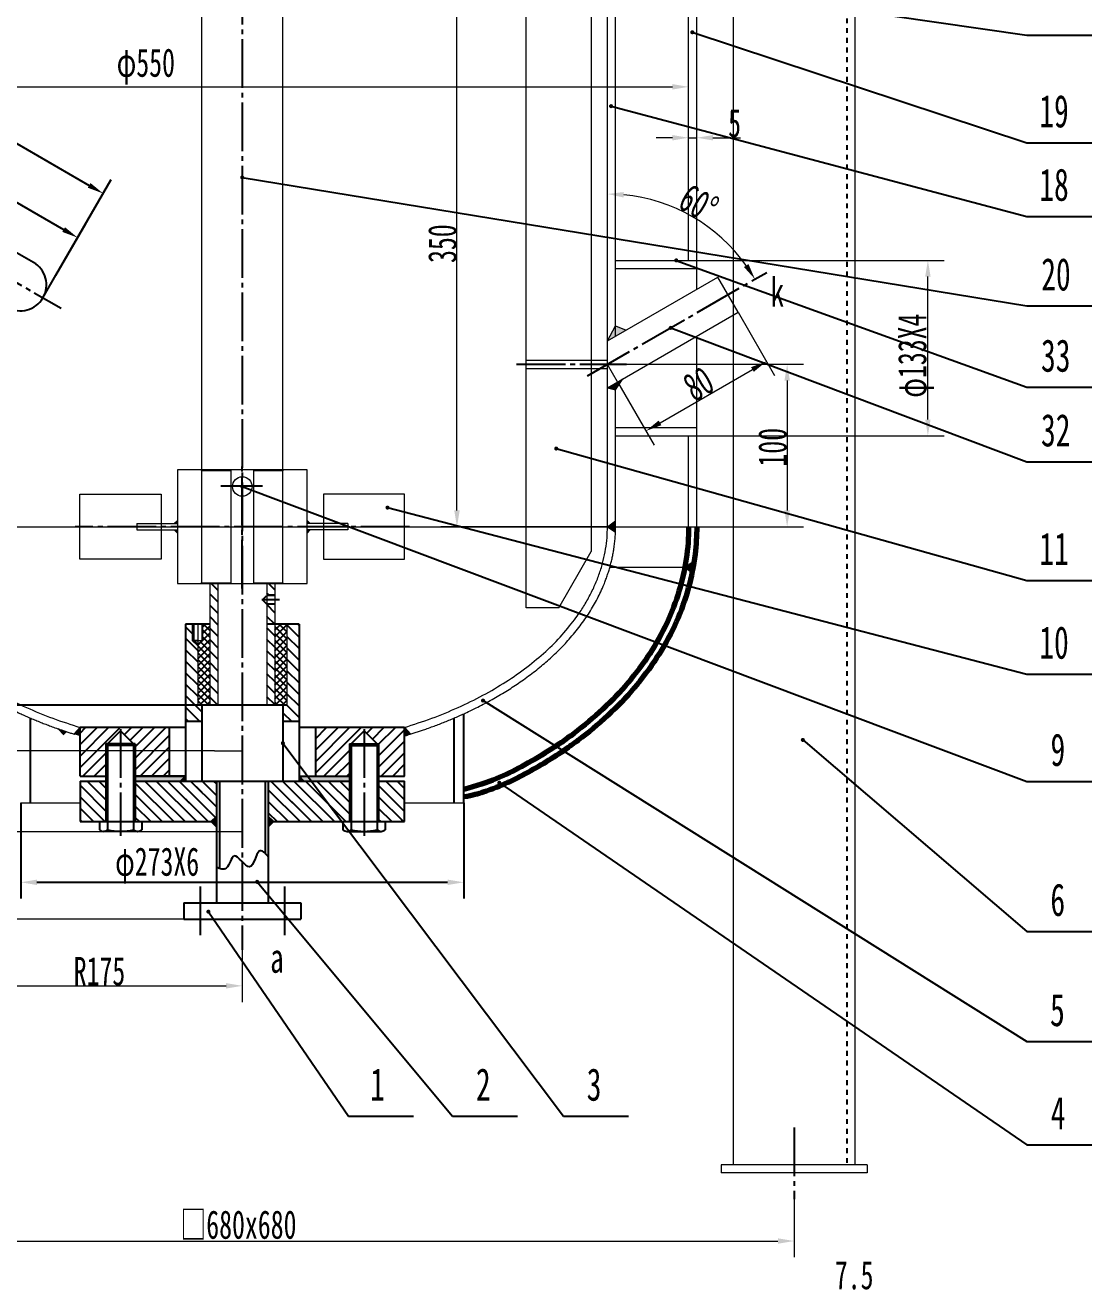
# Model space of a CAD drawing. Header units: millimetres. Extents: x 8887 to 11857, y -2175 to 2030.
# Drawn here: x 9810 to 10467, y -654 to 125 of the extents above; entities that cross this region are included whole.
import ezdxf

# ---------------------------------------------------------------- set-up
doc = ezdxf.new("R2010")
doc.units = ezdxf.units.MM
doc.linetypes.add('EB_DASH', pattern=[6, 3, -3])
doc.linetypes.add('EB_DASHDOT', pattern=[39, 30, -3, 3, -3])
doc.layers.get('Defpoints').update_dxf_attribs({"lineweight": 0})
for name, color, linetype, lineweight in [('CAXA0', 7, 'Continuous', 70), ('CAXA3', 7, 'Continuous', 25), ('CAXA4', 3, 'Continuous', 25), ('CAXAEB0', 7, 'Continuous', 70), ('CAXA中心线层', 1, 'EB_DASHDOT', 25), ('CAXA尺寸线层', 3, 'Continuous', 18), ('CAXA细实线层', 7, 'Continuous', 18), ('CAXA虚线层', 6, 'EB_DASH', 25)]:
    doc.layers.add(name, color=color, linetype=linetype, lineweight=lineweight)
doc.styles.add('UserTxtStyle6', font='SIMFANG.TTF', dxfattribs={"width": 0.667})
doc.styles.add('标准', font='SIMFANG.TTF', dxfattribs={"width": 0.667})
doc.dimstyles.new('标准', dxfattribs={"dimscale": 5, "dimtxt": 3.5, "dimasz": 2, "dimexe": 2, "dimexo": 0, "dimgap": 0.065, "dimtad": 1, "dimdec": 1, "dimdsep": 46, "dimtxsty": '标准', "dimcen": 0, "dimdle": 3, "dimadec": 4, "dimazin": 2, "dimtfac": 1, "dimtdec": 3, "dimtmove": 0, "dimatfit": 3, "dimldrblk": 'NONE', "dimfxl": 0, "dimtolj": 1, "dimtzin": 0, "dimarcsym": 0})

# ---------------------------------------------------------------- blocks, each defined once
blk = doc.blocks.new('*D168')
at = {"layer": 'CAXA4', "color": 0, "linetype": 'Continuous', "lineweight": -2}
for p, q in [((9807.31, -354.07), (9807.31, -413.04)), ((10080.31, -354.07), (10080.31, -413.04)), ((9817.31, -403.04), (10070.31, -403.04))]:
    blk.add_line(p, q, dxfattribs=at)
at = {"layer": 'CAXA4', "color": 0, "linetype": 'Continuous'}
for points in [[(9817.31, -401.38), (9817.31, -404.71), (9807.31, -403.04)], [(10070.31, -401.38), (10070.31, -404.71), (10080.31, -403.04)]]:
    blk.add_solid(points, dxfattribs=at)
at = {"layer": 'Defpoints', "color": 0, "linetype": 'Continuous'}
for p in [(9807.31, -354.07), (10080.31, -354.07), (10080.31, -403.04)]:
    blk.add_point(p, dxfattribs=at)
at = {"layer": 'CAXA4', "color": 0, "linetype": 'Continuous', "lineweight": 18, "insert": (9891.39, -392.65), "char_height": 17.5, "attachment_point": 5, "style": '标准'}
blk.add_mtext('\\A1;{\\fFangSong_GB2312|b0|i0|c134|p49;φ273X6}', dxfattribs=at)
blk = doc.blocks.new('_None')

msp = doc.modelspace()

# ---------------------------------------------------------------- hatches: boundary and pattern name
at = {"layer": 'CAXAEB0', "linetype": 'Continuous', "lineweight": 25}
for color, points in [(0, [(10222.34, 120.53), (10222.33, 120.73), (10222.28, 120.92), (10222.21, 121.1), (10222.11, 121.27), (10221.98, 121.42), (10221.83, 121.54), (10221.66, 121.65), (10221.48, 121.72), (10221.29, 121.77), (10221.09, 121.78), (10220.9, 121.77), (10220.71, 121.72), (10220.53, 121.65), (10220.36, 121.54), (10220.21, 121.42), (10220.08, 121.27), (10219.98, 121.1), (10219.91, 120.92), (10219.86, 120.73), (10219.84, 120.53), (10219.86, 120.34), (10219.91, 120.15), (10219.98, 119.96), (10220.08, 119.8), (10220.21, 119.65), (10220.36, 119.52), (10220.53, 119.42), (10220.71, 119.34), (10220.9, 119.3), (10221.09, 119.28), (10221.29, 119.3), (10221.48, 119.34), (10221.66, 119.42), (10221.83, 119.52), (10221.98, 119.65), (10222.11, 119.8), (10222.21, 119.96), (10222.28, 120.15), (10222.33, 120.34)]), (0, [(10172.29, 75.03), (10172.27, 75.23), (10172.23, 75.42), (10172.15, 75.6), (10172.05, 75.76), (10171.92, 75.91), (10171.77, 76.04), (10171.6, 76.14), (10171.42, 76.22), (10171.23, 76.26), (10171.04, 76.28), (10170.84, 76.26), (10170.65, 76.22), (10170.47, 76.14), (10170.3, 76.04), (10170.15, 75.91), (10170.03, 75.76), (10169.92, 75.6), (10169.85, 75.42), (10169.8, 75.23), (10169.79, 75.03), (10169.8, 74.83), (10169.85, 74.64), (10169.92, 74.46), (10170.03, 74.3), (10170.15, 74.15), (10170.3, 74.02), (10170.47, 73.92), (10170.65, 73.84), (10170.84, 73.8), (10171.04, 73.78), (10171.23, 73.8), (10171.42, 73.84), (10171.6, 73.92), (10171.77, 74.02), (10171.92, 74.15), (10172.05, 74.3), (10172.15, 74.46), (10172.23, 74.64), (10172.27, 74.83)]), (0, [(9945.06, 31.12), (9945.04, 31.32), (9945, 31.51), (9944.92, 31.69), (9944.82, 31.86), (9944.69, 32.01), (9944.54, 32.13), (9944.38, 32.24), (9944.2, 32.31), (9944, 32.36), (9943.81, 32.37), (9943.61, 32.36), (9943.42, 32.31), (9943.24, 32.24), (9943.07, 32.13), (9942.93, 32.01), (9942.8, 31.86), (9942.7, 31.69), (9942.62, 31.51), (9942.57, 31.32), (9942.56, 31.12), (9942.57, 30.93), (9942.62, 30.74), (9942.7, 30.55), (9942.8, 30.39), (9942.93, 30.24), (9943.07, 30.11), (9943.24, 30.01), (9943.42, 29.93), (9943.61, 29.89), (9943.81, 29.87), (9944, 29.89), (9944.2, 29.93), (9944.38, 30.01), (9944.54, 30.11), (9944.69, 30.24), (9944.82, 30.39), (9944.92, 30.55), (9945, 30.74), (9945.04, 30.93)]), (0, [(10212.43, -19.97), (10212.41, -19.77), (10212.36, -19.58), (10212.29, -19.4), (10212.19, -19.23), (10212.06, -19.08), (10211.91, -18.96), (10211.74, -18.85), (10211.56, -18.78), (10211.37, -18.73), (10211.18, -18.72), (10210.98, -18.73), (10210.79, -18.78), (10210.61, -18.85), (10210.44, -18.96), (10210.29, -19.08), (10210.16, -19.23), (10210.06, -19.4), (10209.99, -19.58), (10209.94, -19.77), (10209.93, -19.97), (10209.94, -20.16), (10209.99, -20.35), (10210.06, -20.54), (10210.16, -20.7), (10210.29, -20.85), (10210.44, -20.98), (10210.61, -21.08), (10210.79, -21.16), (10210.98, -21.2), (10211.18, -21.22), (10211.37, -21.2), (10211.56, -21.16), (10211.74, -21.08), (10211.91, -20.98), (10212.06, -20.85), (10212.19, -20.7), (10212.29, -20.54), (10212.36, -20.35), (10212.41, -20.16)]), (0, [(10209.02, -61.52), (10209, -61.32), (10208.96, -61.13), (10208.88, -60.95), (10208.78, -60.78), (10208.65, -60.64), (10208.5, -60.51), (10208.33, -60.41), (10208.15, -60.33), (10207.96, -60.28), (10207.77, -60.27), (10207.57, -60.28), (10207.38, -60.33), (10207.2, -60.41), (10207.03, -60.51), (10206.88, -60.64), (10206.76, -60.78), (10206.65, -60.95), (10206.58, -61.13), (10206.53, -61.32), (10206.52, -61.52), (10206.53, -61.71), (10206.58, -61.91), (10206.65, -62.09), (10206.76, -62.25), (10206.88, -62.4), (10207.03, -62.53), (10207.2, -62.63), (10207.38, -62.71), (10207.57, -62.75), (10207.77, -62.77), (10207.96, -62.75), (10208.15, -62.71), (10208.33, -62.63), (10208.5, -62.53), (10208.65, -62.4), (10208.78, -62.25), (10208.88, -62.09), (10208.96, -61.91), (10209, -61.71)]), (0, [(10138.51, -135.85), (10138.5, -135.66), (10138.45, -135.47), (10138.38, -135.29), (10138.27, -135.12), (10138.15, -134.97), (10138, -134.84), (10137.83, -134.74), (10137.65, -134.67), (10137.46, -134.62), (10137.26, -134.6), (10137.07, -134.62), (10136.88, -134.67), (10136.7, -134.74), (10136.53, -134.84), (10136.38, -134.97), (10136.25, -135.12), (10136.15, -135.29), (10136.07, -135.47), (10136.03, -135.66), (10136.01, -135.85), (10136.03, -136.05), (10136.07, -136.24), (10136.15, -136.42), (10136.25, -136.59), (10136.38, -136.74), (10136.53, -136.87), (10136.7, -136.97), (10136.88, -137.04), (10137.07, -137.09), (10137.26, -137.1), (10137.46, -137.09), (10137.65, -137.04), (10137.83, -136.97), (10138, -136.87), (10138.15, -136.74), (10138.27, -136.59), (10138.38, -136.42), (10138.45, -136.24), (10138.5, -136.05)]), (0, [(9945.06, -159.25), (9945.04, -159.05), (9945, -158.86), (9944.92, -158.68), (9944.82, -158.51), (9944.69, -158.36), (9944.54, -158.24), (9944.38, -158.13), (9944.2, -158.06), (9944, -158.01), (9943.81, -158), (9943.61, -158.01), (9943.42, -158.06), (9943.24, -158.13), (9943.07, -158.24), (9942.93, -158.36), (9942.8, -158.51), (9942.7, -158.68), (9942.62, -158.86), (9942.57, -159.05), (9942.56, -159.25), (9942.57, -159.44), (9942.62, -159.63), (9942.7, -159.82), (9942.8, -159.98), (9942.93, -160.13), (9943.07, -160.26), (9943.24, -160.36), (9943.42, -160.44), (9943.61, -160.48), (9943.81, -160.5), (9944, -160.48), (9944.2, -160.44), (9944.38, -160.36), (9944.54, -160.26), (9944.69, -160.13), (9944.82, -159.98), (9944.92, -159.82), (9945, -159.63), (9945.04, -159.44)]), (0, [(10034.55, -172.24), (10034.54, -172.05), (10034.49, -171.86), (10034.42, -171.68), (10034.31, -171.51), (10034.19, -171.36), (10034.04, -171.23), (10033.87, -171.13), (10033.69, -171.06), (10033.5, -171.01), (10033.3, -170.99), (10033.11, -171.01), (10032.92, -171.06), (10032.74, -171.13), (10032.57, -171.23), (10032.42, -171.36), (10032.29, -171.51), (10032.19, -171.68), (10032.11, -171.86), (10032.07, -172.05), (10032.05, -172.24), (10032.07, -172.44), (10032.11, -172.63), (10032.19, -172.81), (10032.29, -172.98), (10032.42, -173.13), (10032.57, -173.26), (10032.74, -173.36), (10032.92, -173.43), (10033.11, -173.48), (10033.3, -173.49), (10033.5, -173.48), (10033.69, -173.43), (10033.87, -173.36), (10034.04, -173.26), (10034.19, -173.13), (10034.31, -172.98), (10034.42, -172.81), (10034.49, -172.63), (10034.54, -172.44)]), (256, [(9903.81, -182.02), (9903.81, -180.14), (9901.93, -182.02)]), (256, [(9903.81, -186.02), (9903.81, -187.91), (9901.93, -186.02)]), (256, [(9983.81, -182.02), (9983.81, -180.14), (9985.69, -182.02)]), (256, [(9983.81, -186.02), (9983.81, -187.91), (9985.69, -186.02)]), (256, [(10173.81, -184.02), (10168.81, -184.02), (10173.81, -180.45)]), (256, [(10173.74, -187.44), (10168.81, -184.02), (10173.81, -184.02)]), (256, [(10220.91, -212.35), (10216.48, -209.02), (10222.21, -205.09)]), (0, [(10093.39, -291.07), (10093.38, -290.87), (10093.33, -290.68), (10093.26, -290.5), (10093.15, -290.33), (10093.03, -290.18), (10092.88, -290.06), (10092.71, -289.95), (10092.53, -289.88), (10092.34, -289.83), (10092.14, -289.82), (10091.95, -289.83), (10091.76, -289.88), (10091.58, -289.95), (10091.41, -290.06), (10091.26, -290.18), (10091.13, -290.33), (10091.03, -290.5), (10090.95, -290.68), (10090.91, -290.87), (10090.89, -291.07), (10090.91, -291.26), (10090.95, -291.45), (10091.03, -291.64), (10091.13, -291.8), (10091.26, -291.95), (10091.41, -292.08), (10091.58, -292.18), (10091.76, -292.26), (10091.95, -292.3), (10092.14, -292.32), (10092.34, -292.3), (10092.53, -292.26), (10092.71, -292.18), (10092.88, -292.08), (10093.03, -291.95), (10093.15, -291.8), (10093.26, -291.64), (10093.33, -291.45), (10093.38, -291.26)]), (256, [(9834.06, -312.1), (9835.8, -310.35), (9830.52, -308.56)]), (256, [(9843.84, -307.74), (9843.81, -307.73), (9840.33, -311.89), (9843.84, -312.96)]), (256, [(10043.84, -307.74), (10043.88, -307.73), (10047.36, -311.89), (10043.84, -312.96)]), (0, [(9970.09, -317.36), (9970.08, -317.16), (9970.03, -316.97), (9969.96, -316.79), (9969.85, -316.62), (9969.73, -316.47), (9969.58, -316.34), (9969.41, -316.24), (9969.23, -316.17), (9969.04, -316.12), (9968.84, -316.11), (9968.65, -316.12), (9968.46, -316.17), (9968.28, -316.24), (9968.11, -316.34), (9967.96, -316.47), (9967.83, -316.62), (9967.73, -316.79), (9967.65, -316.97), (9967.61, -317.16), (9967.59, -317.36), (9967.61, -317.55), (9967.65, -317.74), (9967.73, -317.92), (9967.83, -318.09), (9967.96, -318.24), (9968.11, -318.37), (9968.28, -318.47), (9968.46, -318.54), (9968.65, -318.59), (9968.84, -318.61), (9969.04, -318.59), (9969.23, -318.54), (9969.41, -318.47), (9969.58, -318.37), (9969.73, -318.24), (9969.85, -318.09), (9969.96, -317.92), (9970.03, -317.74), (9970.08, -317.55)]), (0, [(10290.43, -315.36), (10290.41, -315.16), (10290.36, -314.97), (10290.29, -314.79), (10290.19, -314.62), (10290.06, -314.48), (10289.91, -314.35), (10289.74, -314.25), (10289.56, -314.17), (10289.37, -314.12), (10289.18, -314.11), (10288.98, -314.12), (10288.79, -314.17), (10288.61, -314.25), (10288.44, -314.35), (10288.29, -314.48), (10288.16, -314.62), (10288.06, -314.79), (10287.99, -314.97), (10287.94, -315.16), (10287.93, -315.36), (10287.94, -315.55), (10287.99, -315.75), (10288.06, -315.93), (10288.16, -316.09), (10288.29, -316.24), (10288.44, -316.37), (10288.61, -316.47), (10288.79, -316.55), (10288.98, -316.59), (10289.18, -316.61), (10289.37, -316.59), (10289.56, -316.55), (10289.74, -316.47), (10289.91, -316.37), (10290.06, -316.24), (10290.19, -316.09), (10290.29, -315.93), (10290.36, -315.75), (10290.41, -315.55)]), (256, [(9908.84, -337.68), (9905.84, -340.68), (9877.84, -340.68), (9877.84, -337.68), (9898.84, -337.68), (9908.84, -337.68)]), (256, [(9908.84, -337.68), (9908.84, -340.68), (9905.84, -340.68)]), (256, [(9908.84, -337.68), (9908.84, -340.68), (9905.84, -340.68)]), (256, [(9978.84, -337.68), (9978.84, -340.68), (9981.84, -340.68)]), (256, [(9978.84, -337.68), (9981.84, -340.68), (10009.84, -340.68), (10009.84, -337.68), (9988.84, -337.68), (9978.84, -337.68)]), (0, [(10103.46, -341.74), (10103.45, -341.54), (10103.4, -341.35), (10103.32, -341.17), (10103.22, -341), (10103.09, -340.85), (10102.95, -340.73), (10102.78, -340.62), (10102.6, -340.55), (10102.41, -340.5), (10102.21, -340.49), (10102.02, -340.5), (10101.82, -340.55), (10101.64, -340.62), (10101.48, -340.73), (10101.33, -340.85), (10101.2, -341), (10101.1, -341.17), (10101.02, -341.35), (10100.98, -341.54), (10100.96, -341.74), (10100.98, -341.93), (10101.02, -342.12), (10101.1, -342.31), (10101.2, -342.47), (10101.33, -342.62), (10101.48, -342.75), (10101.64, -342.85), (10101.82, -342.93), (10102.02, -342.97), (10102.21, -342.99), (10102.41, -342.97), (10102.6, -342.93), (10102.78, -342.85), (10102.95, -342.75), (10103.09, -342.62), (10103.22, -342.47), (10103.32, -342.31), (10103.4, -342.12), (10103.45, -341.93)]), (0, [(9954.23, -402.74), (9954.21, -402.55), (9954.17, -402.36), (9954.09, -402.17), (9953.99, -402.01), (9953.86, -401.86), (9953.71, -401.73), (9953.55, -401.63), (9953.37, -401.55), (9953.17, -401.51), (9952.98, -401.49), (9952.78, -401.51), (9952.59, -401.55), (9952.41, -401.63), (9952.24, -401.73), (9952.09, -401.86), (9951.97, -402.01), (9951.87, -402.17), (9951.79, -402.36), (9951.74, -402.55), (9951.73, -402.74), (9951.74, -402.94), (9951.79, -403.13), (9951.87, -403.31), (9951.97, -403.48), (9952.09, -403.63), (9952.24, -403.75), (9952.41, -403.86), (9952.59, -403.93), (9952.78, -403.98), (9952.98, -403.99), (9953.17, -403.98), (9953.37, -403.93), (9953.55, -403.86), (9953.71, -403.75), (9953.86, -403.63), (9953.99, -403.48), (9954.09, -403.31), (9954.17, -403.13), (9954.21, -402.94)]), (0, [(9924.21, -421.14), (9924.2, -420.94), (9924.15, -420.75), (9924.08, -420.57), (9923.97, -420.4), (9923.85, -420.26), (9923.7, -420.13), (9923.53, -420.03), (9923.35, -419.95), (9923.16, -419.9), (9922.96, -419.89), (9922.77, -419.9), (9922.58, -419.95), (9922.39, -420.03), (9922.23, -420.13), (9922.08, -420.26), (9921.95, -420.4), (9921.85, -420.57), (9921.77, -420.75), (9921.73, -420.94), (9921.71, -421.14), (9921.73, -421.34), (9921.77, -421.53), (9921.85, -421.71), (9921.95, -421.87), (9922.08, -422.02), (9922.23, -422.15), (9922.39, -422.25), (9922.58, -422.33), (9922.77, -422.37), (9922.96, -422.39), (9923.16, -422.37), (9923.35, -422.33), (9923.53, -422.25), (9923.7, -422.15), (9923.85, -422.02), (9923.97, -421.87), (9924.08, -421.71), (9924.15, -421.53), (9924.2, -421.34)])]:
    msp.add_hatch(color=color, dxfattribs=at).paths.add_polyline_path(points, flags=0)
h = msp.add_hatch(color=256, dxfattribs=at)
h.paths.add_polyline_path([(10173.81, -66.69), (10180.26, -62.97), (10173.81, -60.37)], flags=0)
h.paths.add_polyline_path([(10168.81, -69.58), (10173.81, -66.69), (10173.81, -60.37)], flags=0)
h = msp.add_hatch(color=256, dxfattribs=at)
h.paths.add_polyline_path([(10168.81, -98.45), (10173.81, -99.65), (10173.81, -95.56)], flags=0)
h.paths.add_polyline_path([(10173.81, -99.65), (10178.23, -93.01), (10173.81, -95.56)], flags=0)
h = msp.add_hatch(color=256, dxfattribs=at)
h.paths.add_polyline_path([(9927.84, -362.42), (9927.84, -365.68), (9924.58, -365.68)], flags=0)
h.paths.add_polyline_path([(9927.84, -365.68), (9927.84, -368.95), (9924.58, -365.68)], flags=0)
h = msp.add_hatch(color=256, dxfattribs=at)
h.paths.add_polyline_path([(9959.84, -362.42), (9959.84, -365.68), (9963.11, -365.68)], flags=0)
h.paths.add_polyline_path([(9959.84, -365.68), (9959.84, -368.95), (9963.11, -365.68)], flags=0)

# ---------------------------------------------------------------- linework, layer by layer
at = {"layer": 'CAXA0', "color": 0, "linetype": 'Continuous', "lineweight": 25}
for p, q in [((9923.84, -225.27), (9928.84, -230.27)), ((9924.67, -219.02), (9928.84, -223.19)), ((9958.84, -224.91), (9959.96, -226.02)), ((9960.03, -219.02), (9963.84, -222.84)), ((9923.84, -232.34), (9928.84, -237.34)), ((9958.89, -232.02), (9963.84, -236.98)), ((9923.84, -239.41), (9928.84, -244.41)), ((9958.84, -239.05), (9963.84, -244.05)), ((9908.84, -245.62), (9913.18, -249.96)), ((9919.26, -245.59), (9920.83, -244.03)), ((9919.26, -249.84), (9923.84, -245.26)), ((9919.26, -247.56), (9923.84, -252.14)), ((9919.97, -244.03), (9923.84, -247.89)), ((9923.84, -246.48), (9928.84, -251.48)), ((9958.84, -246.12), (9963.84, -251.12)), ((9963.84, -247.69), (9967.5, -244.03)), ((9963.84, -251.93), (9971.34, -244.43)), ((9963.84, -245.46), (9971.34, -252.97)), ((9963.84, -256.17), (9971.34, -248.67)), ((9966.64, -244.03), (9971.34, -248.72)), ((9970.89, -244.03), (9971.34, -244.48)), ((9971.34, -244.48), (9978.84, -251.98)), ((9977.96, -244.03), (9978.84, -244.91)), ((9908.84, -252.69), (9916.34, -260.19)), ((9916.34, -257), (9923.84, -249.5)), ((9916.34, -261.24), (9923.84, -253.74)), ((9918.25, -255.03), (9923.84, -260.62)), ((9919.26, -251.8), (9923.84, -256.38)), ((9923.84, -253.55), (9928.84, -258.55)), ((9958.84, -253.19), (9963.84, -258.19)), ((9963.84, -249.71), (9971.34, -257.21)), ((9963.84, -260.41), (9971.34, -252.91)), ((9963.84, -253.95), (9971.34, -261.45)), ((9971.34, -251.55), (9978.84, -259.05)), ((9908.84, -259.76), (9916.34, -267.26)), ((9916.34, -257.36), (9923.84, -264.86)), ((9916.34, -265.49), (9923.84, -257.98)), ((9916.34, -261.61), (9923.84, -269.11)), ((9916.34, -269.73), (9923.84, -262.23)), ((9923.84, -260.62), (9928.84, -265.62)), ((9958.84, -260.27), (9963.84, -265.26)), ((9963.84, -264.66), (9971.34, -257.15)), ((9963.84, -258.19), (9971.34, -265.69)), ((9963.84, -268.9), (9971.34, -261.4)), ((9963.84, -262.43), (9971.34, -269.94)), ((9971.34, -258.62), (9978.84, -266.13)), ((9908.84, -266.84), (9916.34, -274.33)), ((9916.34, -265.85), (9923.84, -273.35)), ((9916.34, -273.97), (9923.84, -266.47)), ((9916.34, -270.09), (9923.84, -277.59)), ((9916.34, -278.21), (9923.84, -270.71)), ((9923.84, -267.69), (9928.84, -272.69)), ((9958.84, -267.34), (9963.84, -272.33)), ((9963.84, -273.14), (9971.34, -265.64)), ((9963.84, -266.68), (9971.34, -274.18)), ((9963.84, -277.38), (9971.34, -269.88)), ((9963.84, -270.92), (9971.34, -278.42)), ((9971.34, -265.69), (9978.84, -273.2)), ((9908.84, -273.91), (9916.34, -281.4)), ((9916.34, -274.33), (9923.84, -281.83)), ((9916.34, -282.46), (9923.84, -274.95)), ((9916.34, -278.58), (9923.84, -286.08)), ((9916.34, -286.7), (9923.84, -279.2)), ((9923.84, -274.76), (9928.84, -279.76)), ((9958.84, -274.41), (9963.84, -279.41)), ((9963.84, -281.63), (9971.34, -274.13)), ((9963.84, -275.16), (9971.34, -282.66)), ((9963.84, -285.87), (9971.34, -278.37)), ((9963.84, -279.41), (9971.34, -286.91)), ((9971.34, -272.76), (9978.84, -280.27)), ((9971.34, -279.84), (9978.84, -287.34)), ((9908.84, -280.98), (9916.34, -288.48)), ((9908.84, -288.05), (9918.84, -298.05)), ((9916.34, -282.82), (9923.84, -290.32)), ((9916.34, -290.94), (9923.84, -283.44)), ((9916.34, -287.06), (9923.31, -294.03)), ((9917.5, -294.03), (9923.84, -287.68)), ((9923.84, -281.83), (9928.84, -286.83)), ((9958.84, -281.48), (9963.84, -286.48)), ((9963.84, -290.11), (9971.34, -282.61)), ((9963.84, -283.65), (9971.34, -291.15)), ((9963.84, -287.89), (9969.97, -294.02)), ((9964.17, -294.02), (9971.34, -286.85)), ((9971.34, -286.91), (9978.84, -294.41)), ((9908.84, -295.12), (9917.75, -304.03)), ((9916.34, -291.3), (9919.06, -294.03)), ((9921.74, -294.03), (9923.84, -291.93)), ((9923.84, -288.91), (9928.84, -293.91)), ((9958.84, -288.55), (9963.84, -293.55)), ((9963.84, -292.13), (9965.73, -294.02)), ((9968.41, -294.02), (9971.34, -291.1)), ((9971.34, -293.98), (9978.84, -301.48)), ((9908.84, -302.19), (9910.68, -304.03)), ((9968.84, -298.55), (9974.32, -304.03)), ((9843.84, -332.33), (9868.49, -307.68)), ((9843.84, -325.26), (9861.41, -307.68)), ((9843.84, -318.18), (9854.34, -307.68)), ((9843.84, -311.11), (9847.27, -307.68)), ((9871.2, -312.04), (9875.56, -307.68)), ((9874.74, -315.58), (9882.63, -307.68)), ((9877.84, -319.54), (9889.7, -307.68)), ((9877.84, -326.61), (9896.77, -307.68)), ((9988.84, -335.82), (10016.98, -307.68)), ((9988.84, -328.75), (10009.91, -307.68)), ((9988.84, -321.68), (10002.84, -307.68)), ((9988.84, -314.61), (9995.76, -307.68)), ((10020.45, -311.29), (10024.05, -307.68)), ((10023.98, -314.82), (10031.12, -307.68)), ((10027.84, -318.03), (10038.19, -307.68)), ((10027.84, -325.1), (10043.84, -309.1)), ((9877.84, -333.68), (9898.84, -312.68)), ((10027.84, -332.17), (10043.84, -316.17)), ((9845.56, -337.68), (9859.84, -323.4)), ((9880.91, -337.68), (9898.84, -319.75)), ((9887.98, -337.68), (9898.84, -326.82)), ((9994.05, -337.68), (10009.84, -321.89)), ((10029.4, -337.68), (10043.84, -323.25)), ((9852.63, -337.68), (9859.84, -330.47)), ((9895.05, -337.68), (9898.84, -333.89)), ((10001.12, -337.68), (10009.84, -328.96)), ((10036.48, -337.68), (10043.84, -330.32)), ((9848.34, -340.68), (9859.84, -352.19)), ((9855.41, -340.68), (9859.84, -345.12)), ((9859.7, -337.68), (9859.84, -337.54)), ((9877.84, -341.9), (9901.63, -365.68)), ((9883.7, -340.68), (9908.7, -365.68)), ((9890.77, -340.68), (9915.77, -365.68)), ((9897.84, -340.68), (9922.84, -365.68)), ((9904.91, -340.68), (9927.24, -363.02)), ((9911.98, -340.68), (9927.84, -356.55)), ((9919.05, -340.68), (9927.84, -349.48)), ((9926.12, -340.68), (9927.84, -342.4)), ((9961.48, -340.68), (9986.48, -365.68)), ((9968.55, -340.68), (9993.55, -365.68)), ((9975.62, -340.68), (10000.62, -365.68)), ((9982.69, -340.68), (10007.69, -365.68)), ((9989.76, -340.68), (10009.84, -360.76)), ((9996.83, -340.68), (10009.84, -353.69)), ((10003.91, -340.68), (10009.84, -346.62)), ((10008.19, -337.68), (10009.84, -336.03)), ((10032.19, -340.68), (10043.84, -352.34)), ((10039.26, -340.68), (10043.84, -345.27)), ((10043.55, -337.68), (10043.84, -337.39)), ((9843.84, -343.26), (9859.84, -359.26)), ((9843.84, -350.33), (9859.2, -365.68)), ((9877.84, -348.97), (9894.56, -365.68)), ((9908.84, -344.62), (9918.25, -354.03)), ((9915.32, -344.03), (9918.84, -347.55)), ((9959.84, -346.12), (9979.41, -365.68)), ((9968.84, -348.05), (9974.82, -354.03)), ((9971.89, -344.03), (9978.84, -350.98)), ((10027.84, -343.41), (10043.84, -359.41)), ((9843.84, -357.4), (9852.13, -365.68)), ((9877.84, -356.04), (9887.48, -365.68)), ((9908.84, -351.69), (9911.18, -354.03)), ((9959.84, -353.19), (9972.34, -365.68)), ((10027.84, -350.48), (10043.05, -365.68)), ((10027.84, -357.55), (10035.98, -365.68)), ((9843.84, -364.47), (9845.06, -365.68)), ((9877.84, -363.12), (9880.41, -365.68)), ((9959.84, -360.26), (9965.27, -365.68)), ((10027.84, -364.62), (10028.91, -365.68))]:
    msp.add_line(p, q, dxfattribs=at)
at = {"layer": 'CAXA0', "linetype": 'Continuous', "lineweight": 18}
msp.add_line((9807.31, -354.07), (9843.84, -354.07), dxfattribs=at)
at = {"layer": 'CAXA0', "linetype": 'Continuous'}
for points, knots in [([(10218.81, -184.02), (10218.81, -190.52), (10218.34, -197.14), (10216.37, -210.44), (10214.88, -217.12), (10210.86, -230.38), (10208.34, -236.95), (10202.3, -249.83), (10198.78, -256.13), (10190.85, -268.37), (10186.42, -274.3), (10176.76, -285.71), (10171.51, -291.18), (10160.31, -301.64), (10154.34, -306.61), (10138.04, -318.85), (10127.21, -325.7), (10106.14, -337.03), (10096.05, -341.72), (10080.31, -345.88)], [0.000144, 0.000144, 0.000144, 0.000144, 16.895649, 16.895649, 33.791154, 33.791154, 50.686659, 50.686659, 67.582164, 67.582164, 84.477669, 84.477669, 101.373174, 101.373174, 118.268679, 118.268679, 145.253956, 145.253956, 168.122442, 168.122442, 168.122442, 168.122442]), ([(10223.81, -184.02), (10223.81, -189.61), (10223.47, -195.27), (10221.93, -207.94), (10220.54, -214.96), (10216.67, -228.89), (10214.19, -235.8), (10208.17, -249.36), (10204.64, -256), (10196.61, -268.87), (10192.11, -275.11), (10182.26, -287.09), (10176.91, -292.84), (10165.44, -303.8), (10159.33, -309.01), (10150.2, -316), (10147.45, -318.01), (10136.83, -325.45), (10128.61, -330.53), (10118.04, -336.32), (10116.01, -337.41), (10111.8, -339.55), (10109.64, -340.61), (10102.84, -343.71), (10097.9, -345.69), (10089.2, -348.57), (10085.98, -349.53), (10080.31, -350.47)], [0.000144, 0.000144, 0.000144, 0.000144, 13.996991, 13.996991, 31.106262, 31.106262, 48.215533, 48.215533, 65.324804, 65.324804, 82.434075, 82.434075, 99.543346, 99.543346, 116.652617, 116.652617, 123.816807, 123.816807, 143.780395, 143.780395, 148.512924, 148.512924, 153.245452, 153.245452, 162.690982, 162.690982, 167.685867, 167.685867, 167.685867, 167.685867])]:
    msp.add_open_spline(points, degree=3, knots=knots, dxfattribs=at)
at = {"layer": 'CAXA3', "linetype": 'Continuous', "lineweight": 25}
for p, q in [((9813.31, -354.07), (9813.31, -301.89)), ((10074.31, -354.07), (10074.31, -301.89)), ((10080.31, -354.07), (10080.31, -299.24))]:
    msp.add_line(p, q, dxfattribs=at)
at = {"layer": 'CAXAEB0', "linetype": 'Continuous', "lineweight": 18}
for p, q in [((9918.81, -218.52), (9918.81, 653.98)), ((9968.81, -218.52), (9968.81, 653.12)), ((10168.81, -184.02), (10168.81, 515.98)), ((10173.81, -66.69), (10173.81, 515.98)), ((10218.81, -19.97), (10218.81, 374.73)), ((10223.81, -37.82), (10223.81, 355.48)), ((10158.78, 316.08), (10158.78, -199.33)), ((10118.78, -233.97), (10118.78, 296.08)), ((10246.31, 267.98), (10246.31, -577.02)), ((10321.31, 267.98), (10321.31, -577.02)), ((10173.81, -19.97), (10223.81, -19.97)), ((10168.81, -69.58), (10236.84, -30.3)), ((10173.81, -24.97), (10223.81, -24.97)), ((10249.34, -51.95), (10236.84, -30.3)), ((10168.81, -98.45), (10249.34, -51.95)), ((10168.81, -69.58), (10173.81, -60.37)), ((10173.81, -60.37), (10180.26, -62.97)), ((10223.81, -184.02), (10223.81, -66.69)), ((10118.78, -81.47), (10168.78, -81.47)), ((10175.06, -94.79), (10168.83, -84)), ((10118.78, -86.47), (10168.78, -86.47)), ((10173.81, -99.65), (10178.23, -93.01)), ((10168.81, -98.45), (10173.81, -99.65)), ((10173.81, -184.02), (10173.81, -95.56)), ((10173.81, -122.97), (10223.81, -122.97)), ((10173.81, -127.97), (10223.81, -127.97)), ((10218.81, -184.02), (10218.81, -127.97)), ((9983.81, -149.02), (9903.81, -149.02)), ((9903.81, -149.02), (9903.81, -219.02)), ((9918.81, -149.52), (9918.31, -149.02)), ((9936.81, -149.52), (9918.81, -149.52)), ((9936.81, -149.02), (9936.81, -219.02)), ((9950.81, -149.02), (9950.81, -219.02)), ((9968.81, -149.52), (9950.81, -149.52)), ((9968.81, -149.52), (9969.31, -149.02)), ((9983.81, -219.02), (9983.81, -149.02)), ((9843.81, -204.02), (9843.81, -164.02)), ((9843.81, -164.02), (9893.81, -164.02)), ((9893.81, -164.02), (9893.81, -204.02)), ((10043.81, -164.02), (9993.81, -164.02)), ((9993.81, -164.02), (9993.81, -204.02)), ((10043.81, -204.02), (10043.81, -164.02)), ((9713.81, -184.02), (10173.81, -184.02)), ((9878.81, -182.02), (9878.81, -186.02)), ((9878.81, -182.02), (9903.81, -182.02)), ((9878.81, -186.02), (9903.81, -186.02)), ((9903.81, -180.14), (9901.93, -182.02)), ((9903.81, -187.91), (9901.93, -186.02)), ((9983.81, -180.14), (9985.69, -182.02)), ((10008.81, -182.02), (9983.81, -182.02)), ((10008.81, -186.02), (9983.81, -186.02)), ((9983.81, -187.91), (9985.69, -186.02)), ((10008.81, -182.02), (10008.81, -186.02)), ((10168.81, -184.02), (10173.81, -180.45)), ((10168.81, -184.02), (10173.74, -187.44)), ((10138.78, -233.97), (10158.78, -199.33)), ((9893.81, -204.02), (9843.81, -204.02)), ((9993.81, -204.02), (10043.81, -204.02)), ((10170.29, -209.02), (10221.55, -209.02)), ((10216.48, -209.02), (10222.21, -205.09)), ((10216.48, -209.02), (10220.91, -212.35)), ((9903.81, -219.02), (9983.81, -219.02)), ((9918.81, -218.52), (9918.31, -219.02)), ((9918.81, -218.52), (9936.81, -218.52)), ((9923.84, -219.02), (9923.84, -294.03)), ((9928.84, -219.02), (9923.84, -219.02)), ((9928.84, -219.02), (9928.84, -294.03)), ((9950.81, -218.52), (9968.81, -218.52)), ((9963.84, -219.02), (9958.84, -219.02)), ((9958.88, -219.02), (9958.88, -294.03)), ((9963.84, -219.02), (9963.84, -294.03)), ((9968.81, -218.52), (9969.31, -219.02)), ((9963.84, -226.02), (9958.84, -226.02)), ((9963.84, -226.52), (9958.84, -226.52)), ((9963.84, -231.52), (9958.84, -231.52)), ((9963.84, -232.02), (9958.84, -232.02)), ((10138.78, -233.97), (10118.78, -233.97)), ((9916.34, -244.02), (9916.34, -294.03)), ((9918.84, -244.02), (9918.84, -254.02)), ((9919.26, -244.02), (9919.26, -254.02)), ((9971.34, -244.03), (9971.34, -294.02)), ((9916.34, -256.52), (9918.84, -254.02)), ((9916.34, -256.95), (9919.26, -254.02)), ((9916.34, -254.02), (9919.26, -254.02)), ((9928.84, -293.52), (9958.84, -293.52)), ((9928.84, -293.52), (9929.34, -294.02)), ((9958.84, -293.52), (9958.34, -294.02)), ((9926.62, -322.02), (9943.84, -322.02)), ((10043.84, -354.07), (10080.31, -354.07)), ((9943.84, -372.02), (9907.28, -372.02)), ((10238.81, -577.02), (10238.81, -582.02)), ((10328.81, -577.02), (10238.81, -577.02)), ((10328.81, -582.02), (10238.81, -582.02)), ((10328.81, -577.02), (10328.81, -582.02))]:
    msp.add_line(p, q, dxfattribs=at)
at = {"layer": 'CAXAEB0', "color": 0, "linetype": 'Continuous', "lineweight": 25}
for p, q in [((10005.96, 179.72), (10427.17, 118.69)), ((10221.09, 120.53), (10427.17, 52.42)), ((10427.17, 118.69), (10467.17, 118.69)), ((10171.04, 75.03), (10427.17, 7.16)), ((10427.17, 52.42), (10467.17, 52.42)), ((9943.81, 31.12), (10427.17, -48.04)), ((10427.17, 7.16), (10467.17, 7.16)), ((10211.18, -19.97), (10427.17, -98.11)), ((10427.17, -48.04), (10467.17, -48.04)), ((10207.77, -61.52), (10427.17, -144.1)), ((10427.17, -98.11), (10467.17, -98.11)), ((10137.26, -135.85), (10427.17, -217.1)), ((10427.17, -144.1), (10467.17, -144.1)), ((9943.81, -159.25), (10427.17, -340.9)), ((10033.3, -172.24), (10427.17, -274.86)), ((10427.17, -217.1), (10467.17, -217.1)), ((10427.17, -274.86), (10467.17, -274.86)), ((10092.14, -291.07), (10427.17, -501.17)), ((9968.84, -317.36), (10141.7, -547.1)), ((10289.18, -315.36), (10427.17, -433.31)), ((10102.21, -341.74), (10427.17, -564.65)), ((10427.17, -340.9), (10467.17, -340.9)), ((9952.98, -402.74), (10073.3, -547.1)), ((9922.96, -421.14), (10009.31, -547.1)), ((10427.17, -433.31), (10467.17, -433.31)), ((10427.17, -501.17), (10467.17, -501.17)), ((10009.31, -547.1), (10049.31, -547.1)), ((10073.3, -547.1), (10113.3, -547.1)), ((10141.7, -547.1), (10181.7, -547.1)), ((10427.17, -564.65), (10467.17, -564.65))]:
    msp.add_line(p, q, dxfattribs=at)
at = {"layer": 'CAXAEB0', "linetype": 'Continuous', "lineweight": 18}
msp.add_circle((9943.81, -159.25), 6, dxfattribs=at)
for points, weights, knots in [([(9713.81, -184.02), (9713.81, -184.02), (9713.81, -188.28), (9714.46, -197.35), (9717.45, -210.65), (9722.64, -224.26), (9732.64, -242.28), (9750.84, -263.87), (9780.96, -286.6), (9811.75, -301.92), (9832.53, -309.36), (9839.91, -311.67), (9840.39, -311.82)], [0.999999999996, 0.999999999999, 1.00000015961, 0.959250742227, 0.936681857727, 0.909599477171, 0.882766598205, 0.859578874475, 0.850518181236, 0.858143650324, 0.869817812354, 0.874789940642, 0.875116873705], [0, 0, 0, 0, 0.000136, 17.355058, 34.70998, 52.064902, 69.419823, 104.129667, 138.839511, 173.549355, 190.904277, 192.110648, 192.110648, 192.110648, 192.110648]), ([(10043.84, -312.86), (10045.46, -312.38), (10053.99, -309.75), (10075.87, -301.92), (10106.65, -286.61), (10136.78, -263.86), (10165.45, -229.9), (10173.81, -202.13), (10173.81, -184.02)], [0.877492909584, 0.876335782163, 0.870441579769, 0.858146298973, 0.850496837691, 0.859656801566, 0.896266103655, 0.951184463531, 1], [0, 0, 0, 0, 4.066684, 21.483422, 56.3169, 91.150377, 125.983855, 195.65081, 195.65081, 195.65081, 195.65081])]:
    msp.add_rational_spline(points, weights, degree=3, knots=knots, dxfattribs=at)
for points, weights, degree in [([(9718.81, -184.02), (9718.81, -269.67), (9843.94, -307.68)], [1, 0.795504227029, 0.876563178284], 2), ([(10043.68, -307.68), (10168.81, -269.67), (10168.81, -184.02)], [0.876563178284, 0.795504227029, 1], 2), ([(10040.01, -365.68), (10041.29, -365.37), (10042.57, -365.05), (10043.84, -364.73)], [0.889863171202, 0.888901273005, 0.887959298278, 0.887037054871], 3)]:
    msp.add_rational_spline(points, weights, degree=degree, dxfattribs=at)
at = {"layer": 'CAXA中心线层', "linetype": 'EB_DASHDOT', "lineweight": 25}
for p, q in [((9943.81, 1481.29), (9943.81, -444.7)), ((9646.78, 57.58), (9832.13, -49.43)), ((10156.44, -91.15), (10266.96, -27.34)), ((10112.86, -83.97), (10180.57, -83.97)), ((9943.81, -222.02), (9943.81, -146.02)), ((9956.19, -159.02), (9930.64, -159.02)), ((10046.81, -184.02), (9840.81, -184.02)), ((9966.84, -229.02), (9955.84, -229.02)), ((9868.84, -308.67), (9868.84, -374.41)), ((10018.84, -308.67), (10018.84, -374.41)), ((9917.84, -405.68), (9917.84, -435.68)), ((9969.84, -405.68), (9969.84, -435.68)), ((10283.81, -554.06), (10283.81, -598.26))]:
    msp.add_line(p, q, dxfattribs=at)
at = {"layer": 'CAXA尺寸线层', "linetype": 'Continuous', "lineweight": 18}
for p, q in [((10076.09, -174.02), (10076.09, 155.96)), ((10218.81, -19.97), (10218.81, 96.95)), ((9678.81, 86.95), (10208.81, 86.95)), ((10218.81, -19.97), (10218.81, 65.58)), ((10223.81, -37.82), (10223.81, 65.58)), ((10208.81, 55.58), (10198.81, 55.58)), ((10218.81, 55.58), (10223.81, 55.58)), ((10233.81, 55.58), (10250.75, 55.58)), ((10223.81, -19.97), (10376.23, -19.97)), ((10366.23, -117.97), (10366.23, -29.97)), ((10249.34, -51.95), (10271.79, -90.83)), ((10180.57, -83.97), (10289.52, -83.97)), ((10201.19, -120.05), (10258.13, -87.17)), ((10175.06, -94.79), (10197.53, -133.71)), ((10279.52, -93.97), (10279.52, -174.02)), ((10223.81, -127.97), (10376.23, -127.97)), ((10173.81, -184.02), (10066.09, -184.02)), ((10173.81, -184.02), (10289.52, -184.02)), ((9926.62, -322.02), (9538.37, -322.02)), ((9907.28, -372.02), (9509.31, -372.02)), ((9943.84, -372.02), (9509.31, -372.02)), ((9907.84, -425.68), (9509.31, -425.68)), ((9943.81, -444.7), (9943.81, -476.81)), ((9778.81, -466.81), (9933.81, -466.81)), ((10283.81, -598.26), (10283.81, -633.99)), ((9613.81, -623.99), (10273.81, -623.99))]:
    msp.add_line(p, q, dxfattribs=at)
at = {"layer": 'CAXA尺寸线层', "linetype": 'Continuous', "lineweight": 25}
for p, q in [((9697.92, 113.74), (9849.47, 26.24)), ((9748.86, 48.04), (9833.76, -0.98)), ((9829.03, -29.16), (9863.13, 29.9)), ((9829.03, -29.16), (9847.42, 2.68)), ((9916.34, -294.03), (9790.73, -294.03))]:
    msp.add_line(p, q, dxfattribs=at)
at = {"layer": 'CAXA尺寸线层', "linetype": 'Continuous', "lineweight": 18}
msp.add_arc((10168.81, -84.01), 104.95, 35.46161, 84.53839, dxfattribs=at)
at = {"layer": 'CAXA尺寸线层', "linetype": 'Continuous'}
for points in [[(10208.81, 88.61), (10208.81, 85.28), (10218.81, 86.95)], [(10208.81, 57.24), (10208.81, 53.91), (10218.81, 55.58)], [(10233.81, 57.24), (10233.81, 53.91), (10223.81, 55.58)], [(9850.31, 27.68), (9848.64, 24.79), (9858.13, 21.24)], [(10178.72, 18.79), (10178.88, 22.12), (10168.81, 20.93)], [(9834.59, 0.46), (9832.93, -2.42), (9842.42, -5.98)], [(10255.69, -22.22), (10252.89, -24.03), (10259.7, -31.54)], [(10364.56, -29.97), (10367.9, -29.97), (10366.23, -19.97)], [(10257.3, -85.73), (10258.96, -88.61), (10266.79, -82.17)], [(10277.85, -93.97), (10281.19, -93.97), (10279.52, -83.97)], [(10200.35, -118.6), (10202.02, -121.49), (10192.53, -125.05)], [(10364.56, -117.97), (10367.9, -117.97), (10366.23, -127.97)], [(10074.43, -174.02), (10077.76, -174.02), (10076.09, -184.02)], [(10277.85, -174.02), (10281.19, -174.02), (10279.52, -184.02)], [(9933.81, -465.15), (9933.81, -468.48), (9943.81, -466.81)], [(10273.81, -622.32), (10273.81, -625.66), (10283.81, -623.99)]]:
    msp.add_solid(points, dxfattribs=at)
at = {"layer": 'CAXA细实线层', "linetype": 'Continuous', "lineweight": 25}
for p, q in [((9699.13, 45.84), (9815.18, -21.16)), ((9821.03, -43.02), (9829.03, -29.16)), ((9956.34, -229.02), (9958.84, -226.52)), ((9956.34, -229.02), (9958.84, -231.52)), ((9923.84, -244.03), (9908.84, -244.03)), ((9908.84, -244.03), (9908.84, -340.68)), ((9913.18, -244.03), (9913.18, -254.03)), ((9913.84, -244.03), (9913.84, -254.03)), ((9978.84, -244.03), (9958.84, -244.03)), ((9978.84, -244.03), (9978.84, -340.68)), ((9916.34, -257.19), (9913.18, -254.03)), ((9913.18, -254.03), (9916.34, -254.03)), ((9916.34, -256.53), (9913.84, -254.03)), ((9971.34, -294.03), (9916.34, -294.03)), ((9918.84, -294.03), (9918.84, -340.68)), ((9968.84, -294.03), (9968.84, -340.68)), ((9834.06, -312.1), (9830.52, -308.56)), ((9843.84, -307.68), (9840.33, -311.89)), ((9908.84, -307.68), (9843.84, -307.68)), ((9843.84, -337.68), (9843.84, -307.68)), ((9860.84, -317.68), (9868.84, -309.68)), ((9876.84, -317.68), (9868.84, -309.68)), ((9898.84, -307.68), (9898.84, -337.68)), ((9918.84, -304.03), (9908.84, -304.03)), ((9978.84, -304.03), (9968.84, -304.03)), ((10043.84, -307.68), (9978.84, -307.68)), ((9988.84, -307.68), (9988.84, -337.68)), ((10010.84, -317.68), (10018.84, -309.68)), ((10026.84, -317.68), (10018.84, -309.68)), ((10043.84, -337.68), (10043.84, -307.68)), ((10043.84, -307.68), (10047.36, -311.89)), ((9877.84, -317.68), (9859.84, -317.68)), ((9859.84, -317.68), (9859.84, -365.68)), ((9877.84, -318.68), (9859.84, -318.68)), ((9860.84, -317.68), (9860.84, -371.68)), ((9876.84, -317.68), (9876.84, -371.68)), ((9877.84, -317.68), (9877.84, -365.68)), ((10009.84, -317.68), (10027.84, -317.68)), ((10009.84, -317.68), (10009.84, -365.68)), ((10009.84, -318.68), (10027.84, -318.68)), ((10010.84, -317.68), (10010.84, -371.68)), ((10026.84, -317.68), (10026.84, -371.68)), ((10027.84, -317.68), (10027.84, -365.68)), ((9843.84, -337.68), (9859.84, -337.68)), ((9843.84, -340.68), (9843.84, -365.68)), ((9843.84, -340.68), (9859.84, -340.68)), ((9908.84, -337.68), (9877.84, -337.68)), ((9877.84, -337.68), (9908.84, -337.68)), ((9877.84, -340.68), (10009.84, -340.68)), ((9905.84, -340.68), (9908.84, -337.68)), ((9905.84, -340.68), (9908.84, -337.68)), ((9927.84, -340.68), (9927.84, -415.68)), ((9929.84, -340.68), (9929.84, -394.6)), ((9957.84, -340.68), (9957.84, -385.05)), ((9959.84, -340.68), (9959.84, -415.68)), ((9981.84, -340.68), (9978.84, -337.68)), ((9978.84, -337.68), (10009.84, -337.68)), ((10027.84, -337.68), (10043.84, -337.68)), ((10027.84, -340.68), (10043.84, -340.68)), ((10043.84, -365.68), (10043.84, -340.68)), ((9843.84, -365.68), (9927.84, -365.68)), ((9855.84, -365.68), (9855.84, -370.68)), ((9881.84, -365.68), (9881.84, -370.68)), ((9924.58, -365.68), (9927.84, -362.42)), ((9924.58, -365.68), (9927.84, -368.95)), ((9963.11, -365.68), (9959.84, -362.42)), ((9959.84, -365.68), (10043.84, -365.68)), ((9963.11, -365.68), (9959.84, -368.95)), ((10005.84, -365.68), (10005.84, -370.68)), ((10031.84, -365.68), (10031.84, -370.68)), ((9879.34, -371.68), (9858.34, -371.68)), ((10008.34, -371.68), (10029.34, -371.68)), ((9907.84, -415.68), (9907.84, -425.68)), ((9907.84, -415.68), (9979.84, -415.68)), ((9979.84, -415.68), (9979.84, -425.68)), ((9907.84, -425.68), (9979.84, -425.68))]:
    msp.add_line(p, q, dxfattribs=at)
for centre, radius, start, end in [((9807.18, -35.02), 16, 240.00001, 60.00001), ((9858.34, -368.06), 3.63, 226.39718, 313.60282), ((9868.84, -339.18), 32.5, 255.74997, 284.25003), ((9879.34, -368.06), 3.62, 226.39718, 313.60282), ((10008.34, -368.06), 3.62, 226.39718, 313.60282), ((10018.84, -339.18), 32.5, 255.74997, 284.25003), ((10029.34, -368.06), 3.62, 226.39718, 313.60282)]:
    msp.add_arc(centre, radius, start, end, dxfattribs=at)
msp.add_open_spline([(9959.84, -387.38), (9957.94, -384.79), (9952.76, -380.16), (9949.86, -401.17), (9937.91, -380.27), (9935.58, -396.47), (9930.09, -394.94), (9927.84, -393.66)], degree=3, knots=[0, 0, 0, 0, 7.631103, 18.908854, 30.608137, 39.596595, 46.160813, 46.160813, 46.160813, 46.160813], dxfattribs=at)
at = {"layer": 'CAXA虚线层', "linetype": 'EB_DASH', "lineweight": 25}
msp.add_line((10316.31, 207.11), (10316.31, -577.02), dxfattribs=at)

# ---------------------------------------------------------------- texts
at = {"layer": 'CAXAEB0', "color": 0, "style": 'UserTxtStyle6', "width": 0.667}
for s, p in [('19', (10434.88, 61.97)), ('18', (10434.88, 16.7)), ('20', (10436.07, -38.5)), ('33', (10435.92, -88.56)), ('32', (10435.92, -134.55)), ('11', (10434.88, -207.55)), ('10', (10434.88, -265.31)), ('9', (10441.78, -331.35)), ('6', (10441.71, -423.76)), ('5', (10441.49, -491.62)), ('1', (10022.59, -537.56)), ('2', (10087.77, -537.56)), ('3', (10156.02, -537.56)), ('4', (10441.93, -555.1))]:
    msp.add_text(s, height=20, dxfattribs=at).set_placement(p)
at = {"layer": 'CAXA尺寸线层', "style": '标准', "width": 0.667}
for s, height, p in [('φ550', 17.5, (9866.45, 93.12)), ('5', 17.5, (10243.16, 55.9)), ('k', 18.25, (10269.35, -48.55)), ('R175', 17.5, (9839.94, -466.49)), ('a', 18.25, (9961.05, -458.73)), ('□680x680', 17.5, (9905.71, -622.6)), ('7.5', 17.5, (10308.89, -653.7))]:
    msp.add_text(s, height=height, dxfattribs=at).set_placement(p)
for s, rotation, p in [('60%%D', 330, (10211.31, 13.01)), ('350', 90, (10075.77, -21.55)), ('φ133X4', 90, (10365.27, -104.51)), ('80', 30, (10222.36, -107.45)), ('100', 90, (10279.19, -146.97))]:
    msp.add_text(s, height=17.5, rotation=rotation, dxfattribs=at).set_placement(p)

# ---------------------------------------------------------------- dimensions: what is measured, and where the dimension line sits
at = {"layer": 'CAXA4', "linetype": 'Continuous', "lineweight": 18}
dim = msp.add_linear_dim(base=(10080.31, -403.04), p1=(9807.31, -354.07), p2=(10080.31, -354.07), text='{\\fFangSong_GB2312|b0|i0|c134|p49;φ273X6}', dimstyle='标准', dxfattribs=at)
dim.commit()
dim.dimension.update_dxf_attribs({"geometry": '*D168', "text_midpoint": (9891.39, -403.04), "dimtype": 160})

doc.saveas('drawing.dxf')
